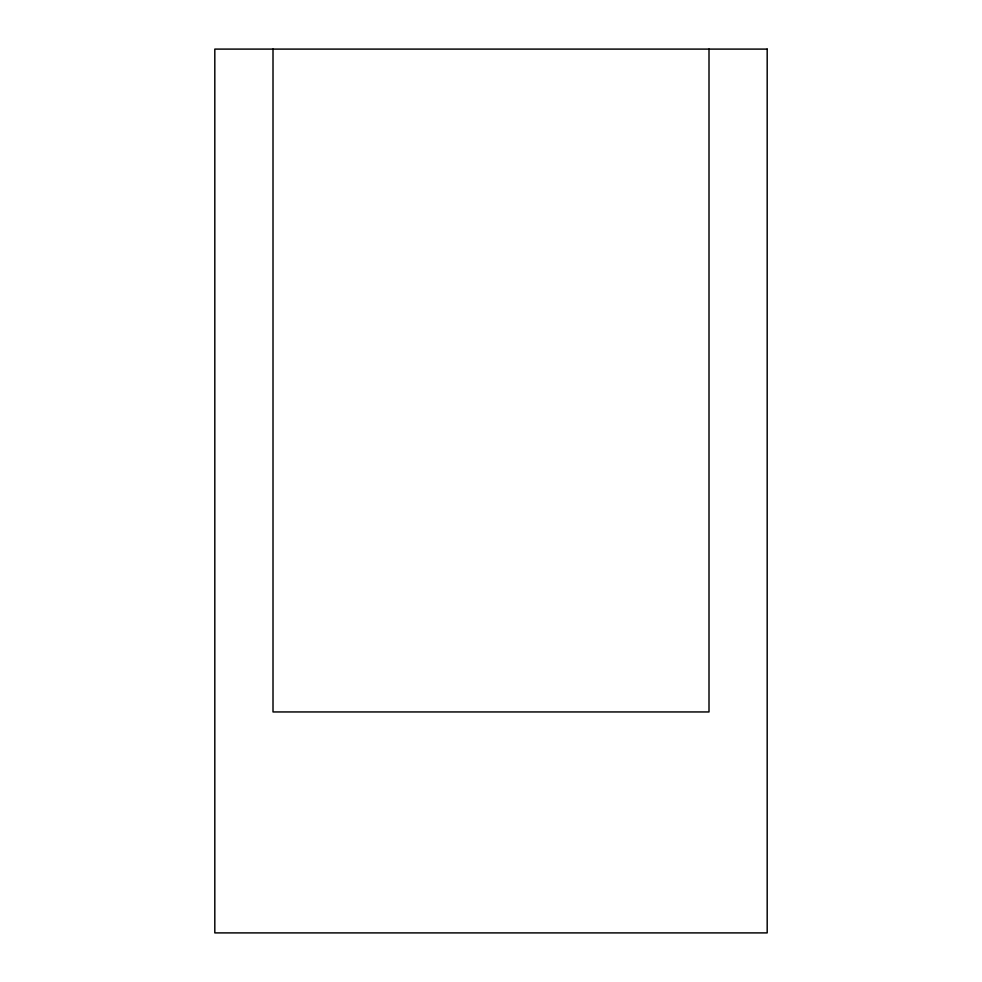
<?xml version="1.0" encoding="UTF-8"?>
<svg xmlns="http://www.w3.org/2000/svg" width="982" height="982" viewBox="0 0 982 982"><rect width="100%" height="100%" fill="white"/><g stroke="black" fill="none" stroke-linecap="round" stroke-linejoin="round"><path stroke-width="1.47" d="M709.004 49.1L709.004 711.95L273.008 711.95L273.008 49.1M767.188 49.1L214.812 49.1L214.812 932.9L767.188 932.9L767.188 49.1"/></g></svg>
